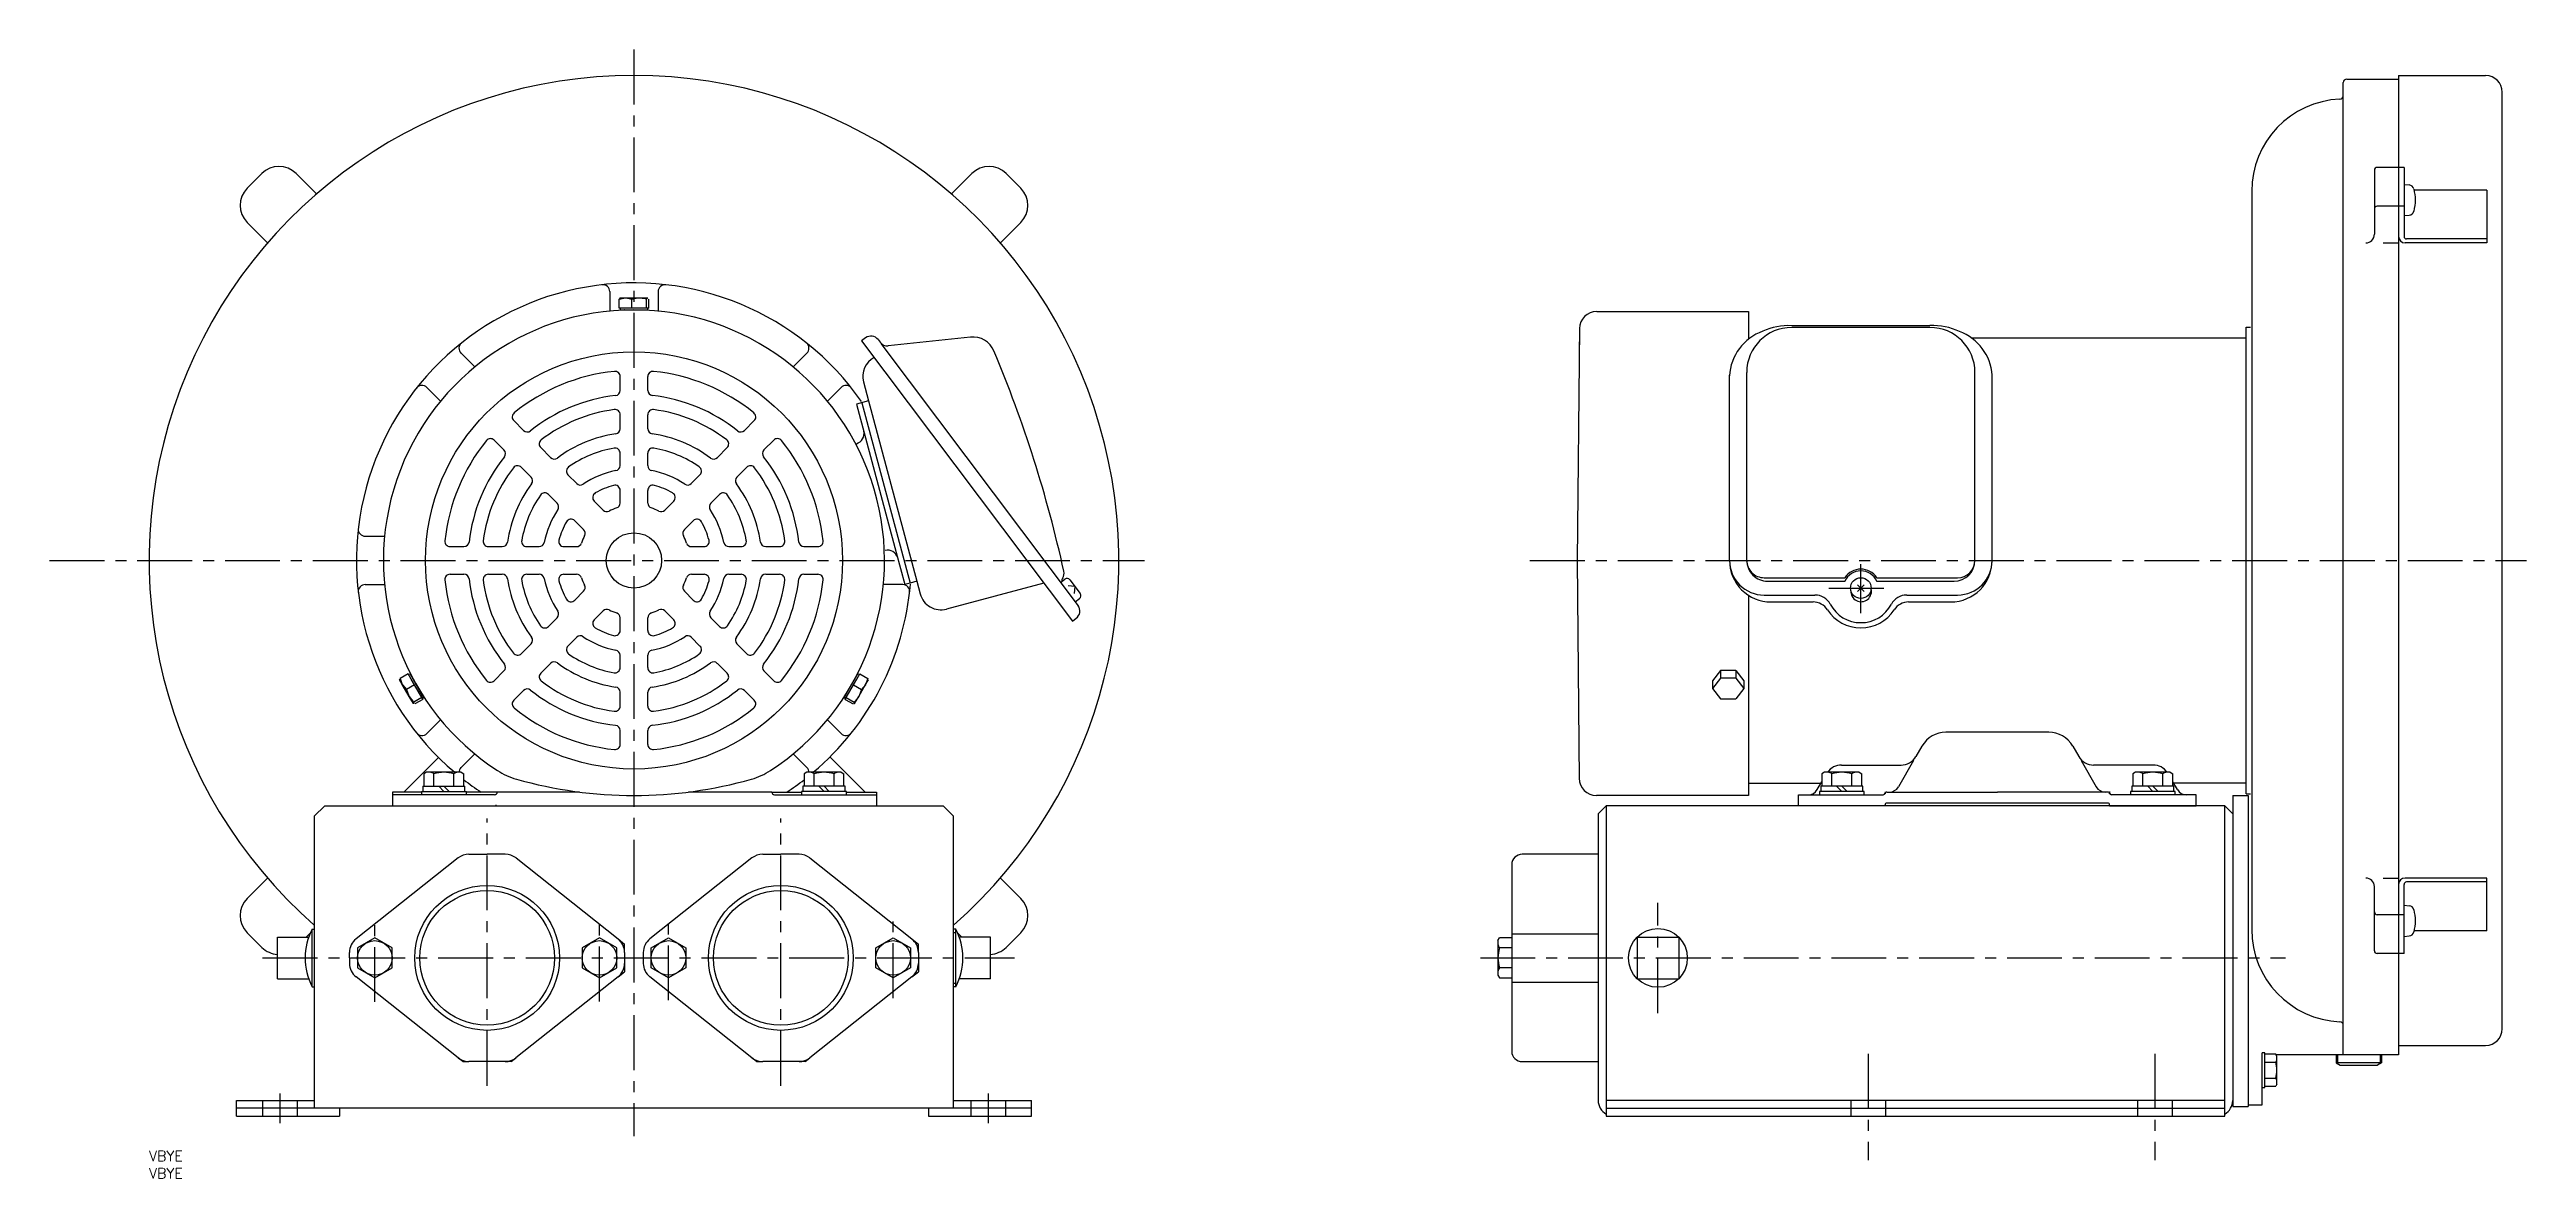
# Model space of a CAD drawing. Extents: x -29 to 688, y -8 to 319.
import ezdxf

# ---------------------------------------------------------------- set-up
doc = ezdxf.new("R2010")
doc.units = 0
doc.header["$LTSCALE"] = 0.5
doc.linetypes.add('CENTER', pattern=[50.8, 31.75, -6.35, 6.35, -6.35])
doc.linetypes.add('DASHED', pattern=[19.05, 12.7, -6.35])
for name, color, linetype in [('MSM_CENTER', 1, 'CENTER'), ('MSM_CONTINUOUS', 7, 'CONTINUOUS'), ('MSM_DASHED', 4, 'DASHED'), ('MSM_NARROW', 5, 'CONTINUOUS'), ('MSM_PART_NUMBER', 7, 'CONTINUOUS')]:
    doc.layers.add(name, color=color, linetype=linetype)
doc.styles.get("Standard").update_dxf_attribs({"font": 'txt.shx', "height": 3, "bigfont": 'bigfont.shx'})

msp = doc.modelspace()

# ---------------------------------------------------------------- linework, layer by layer
at = {"layer": 'MSM_CENTER'}
for p, q in [((140.3, 318.61), (140.3, 4.19)), ((-28.81, 170.8), (288.04, 170.8)), ((399.55, 170.8), (687.9, 170.8)), ((495.3, 155.59), (495.3, 169.76)), ((486.07, 162.8), (504.81, 162.8)), ((97.8, 18.8), (97.8, 96.1)), ((182.8, 18.8), (182.8, 96.1)), ((436.6, 39.81), (436.6, 71.79)), ((65.3, 43.08), (65.3, 68.01)), ((130.3, 43.21), (130.3, 68.27)), ((150.3, 43.55), (150.3, 67.94)), ((215.3, 44.16), (215.3, 66.93)), ((32.84, 55.8), (250.42, 55.8)), ((385.2, 55.8), (618.17, 55.8)), ((497.4, 28.01), (497.4, -2.69)), ((580.4, 28.01), (580.4, -2.69)), ((37.8, 16.6), (37.8, 8)), ((242.8, 16.6), (242.8, 8))]:
    msp.add_line(p, q, dxfattribs=at)
at = {"layer": 'MSM_CONTINUOUS'}
for p, q in [((634.9, 27.8), (634.9, 309.05)), ((635.9, 310.05), (650.9, 310.05)), ((650.9, 311.1), (676.1, 311.1)), ((650.9, 311.1), (650.9, 27.8)), ((680.9, 35.3), (680.9, 306.3)), ((32.61, 282.74), (28.36, 278.49)), ((48.42, 276.83), (42.51, 282.74)), ((232.18, 276.83), (238.09, 282.74)), ((247.99, 282.74), (252.24, 278.49)), ((643.9, 283.7), (643.9, 265.18)), ((652.5, 284.53), (644.73, 284.53)), ((652.5, 284.53), (652.5, 264.53)), ((652.5, 279.56), (653.96, 279.43)), ((608.4, 277.55), (608.4, 64.05)), ((652.5, 273.29), (644.73, 273.29)), ((676.4, 277.96), (655.44, 277.96)), ((676.4, 277.96), (676.4, 262.68)), ((34.27, 262.68), (28.36, 268.59)), ((246.33, 262.68), (252.24, 268.59)), ((652.5, 270.56), (653.96, 270.69)), ((646.4, 262.68), (650.9, 262.68)), ((676.4, 262.68), (652.76, 262.68)), ((676.4, 263.82), (653.21, 263.82)), ((133.3, 248.58), (133.3, 242.96)), ((136.03, 246.44), (137.87, 246.8)), ((136.27, 246.74), (136.03, 246.44)), ((136.03, 243.8), (136.03, 246.44)), ((144.57, 243.8), (136.03, 243.8)), ((136.3, 246.8), (144.3, 246.8)), ((136.3, 243.8), (136.3, 243.3)), ((137.87, 246.8), (138, 246.8)), ((138, 246.8), (139.7, 246.44)), ((139.7, 246.44), (141.36, 246.78)), ((139.7, 243.8), (139.7, 246.44)), ((141.36, 246.78), (141.83, 246.8)), ((141.83, 246.8), (143.56, 246.56)), ((143.56, 246.56), (143.97, 246.44)), ((143.97, 246.44), (144.27, 246.8)), ((143.97, 243.8), (143.97, 246.44)), ((144.27, 246.8), (144.29, 246.8)), ((144.29, 246.8), (144.33, 246.74)), ((144.3, 243.3), (144.3, 243.8)), ((144.57, 243.8), (144.57, 246.44)), ((147.3, 248.58), (147.3, 242.96)), ((136.3, 243.3), (144.3, 243.3)), ((136.79, 243.21), (136.8, 243.3)), ((413.87, 237.89), (413.22, 170.8)), ((413.87, 237.89), (413.8, 230.41)), ((418.87, 242.8), (462.8, 242.8)), ((462.8, 242.8), (462.8, 234.8)), ((475.29, 238.73), (515.31, 238.73)), ((515.31, 238.21), (475.29, 238.21)), ((606.8, 103.3), (606.8, 238.3)), ((606.8, 238.3), (608.05, 238.3)), ((90.25, 230.75), (94.22, 226.78)), ((190.35, 230.75), (186.38, 226.78)), ((207.3, 235.2), (206.18, 234.36)), ((206.18, 234.36), (267.16, 153.22)), ((210.94, 234.68), (211.5, 233.94)), ((211.75, 233.61), (268.8, 157.71)), ((237.7, 235.41), (213.85, 232.92)), ((527.22, 235.25), (606.8, 235.25)), ((136.3, 219.99), (136.3, 224.02)), ((144.3, 219.99), (144.3, 224.02)), ((206.7, 222.44), (208.17, 216.94)), ((457.3, 170.8), (457.3, 224.45)), ((462.29, 170.5), (462.29, 225.21)), ((528.31, 170.5), (528.31, 225.21)), ((533.3, 170.8), (533.3, 224.45)), ((80.35, 220.85), (84.32, 216.88)), ((200.25, 220.85), (196.28, 216.88)), ((208.17, 216.94), (204.69, 216.01)), ((204.69, 216.01), (216.19, 173.12)), ((206.24, 216.42), (220.22, 164.26)), ((208.17, 216.94), (222.15, 164.78)), ((108.34, 208.41), (105.5, 211.26)), ((136.3, 208.91), (136.3, 212.94)), ((144.3, 208.91), (144.3, 212.94)), ((172.26, 208.41), (175.1, 211.26)), ((102.69, 202.76), (99.84, 205.6)), ((116.18, 200.57), (113.33, 203.43)), ((136.3, 198.25), (136.3, 201.82)), ((144.3, 198.25), (144.3, 201.82)), ((164.42, 200.57), (167.27, 203.43)), ((177.91, 202.76), (180.76, 205.6)), ((110.53, 194.92), (107.67, 197.77)), ((123.72, 193.04), (121.2, 195.56)), ((156.88, 193.04), (159.4, 195.56)), ((170.07, 194.92), (172.93, 197.77)), ((118.06, 187.38), (115.54, 189.9)), ((131.38, 185.38), (128.8, 187.96)), ((136.3, 187.41), (136.3, 191.07)), ((144.3, 187.41), (144.3, 191.07)), ((149.22, 185.38), (151.8, 187.96)), ((162.54, 187.38), (165.06, 189.9)), ((125.72, 179.72), (123.14, 182.3)), ((154.88, 179.72), (157.46, 182.3)), ((62.52, 177.8), (68.14, 177.8)), ((87.08, 174.8), (91.11, 174.8)), ((98.16, 174.8), (102.19, 174.8)), ((109.28, 174.8), (112.85, 174.8)), ((120.03, 174.8), (123.69, 174.8)), ((156.91, 174.8), (160.57, 174.8)), ((167.75, 174.8), (171.32, 174.8)), ((178.41, 174.8), (182.44, 174.8)), ((189.49, 174.8), (193.52, 174.8)), ((216.19, 173.12), (218.67, 163.85)), ((87.08, 166.8), (91.11, 166.8)), ((98.16, 166.8), (102.19, 166.8)), ((109.28, 166.8), (112.85, 166.8)), ((120.03, 166.8), (123.69, 166.8)), ((156.91, 166.8), (160.57, 166.8)), ((167.75, 166.8), (171.32, 166.8)), ((178.41, 166.8), (182.44, 166.8)), ((189.49, 166.8), (193.52, 166.8)), ((263.73, 164.46), (265, 165.42)), ((266.4, 165.22), (269.41, 161.22)), ((413.22, 170.8), (413.82, 107.3)), ((467.3, 165.8), (490.69, 165.8)), ((499.91, 165.8), (523.3, 165.8)), ((62.52, 163.8), (68.14, 163.8)), ((123.14, 159.3), (125.72, 161.88)), ((157.46, 159.3), (154.88, 161.88)), ((218.08, 163.8), (212.46, 163.8)), ((220.22, 164.26), (218.67, 163.85)), ((222.15, 164.78), (220.22, 164.26)), ((222.15, 164.78), (223.13, 161.11)), ((258.87, 164.26), (230.72, 156.72)), ((267.91, 163.22), (265.93, 163.5)), ((267.91, 163.22), (267.63, 161.24)), ((267.91, 163.22), (269.11, 161.62)), ((267.93, 158.86), (269.21, 159.82)), ((462.8, 160.72), (462.8, 102.8)), ((467.3, 160.8), (482.03, 160.8)), ((468.3, 164.8), (490.72, 164.8)), ((469.3, 158.8), (481.47, 158.8)), ((494.31, 163.79), (495.3, 162.8)), ((494.31, 161.81), (495.3, 162.8)), ((496.29, 163.79), (495.3, 162.8)), ((496.29, 161.81), (495.3, 162.8)), ((499.88, 164.8), (522.3, 164.8)), ((508.57, 160.8), (523.3, 160.8)), ((509.13, 158.8), (521.3, 158.8)), ((115.54, 151.7), (118.06, 154.22)), ((128.8, 153.64), (131.38, 156.22)), ((136.3, 150.53), (136.3, 154.19)), ((144.3, 150.53), (144.3, 154.19)), ((151.8, 153.64), (149.22, 156.22)), ((165.06, 151.7), (162.54, 154.22)), ((267.16, 153.22), (268.28, 154.06)), ((107.67, 143.83), (110.53, 146.68)), ((121.2, 146.04), (123.72, 148.56)), ((136.3, 139.78), (136.3, 143.35)), ((144.3, 139.78), (144.3, 143.35)), ((159.4, 146.04), (156.88, 148.56)), ((172.93, 143.83), (170.07, 146.68)), ((73.27, 134.91), (72.48, 136.26)), ((72.52, 136.32), (72.66, 136.67)), ((74.95, 137.99), (72.66, 136.67)), ((72.66, 136.67), (73.27, 134.91)), ((75.86, 136.41), (74.95, 137.99)), ((75.08, 137.76), (75.51, 138.01)), ((78.28, 133.22), (75.51, 138.01)), ((76.78, 134.82), (75.86, 136.41)), ((99.84, 136), (102.69, 138.84)), ((113.33, 138.17), (116.18, 141.03)), ((167.27, 138.17), (164.42, 141.03)), ((180.76, 136), (177.91, 138.84)), ((202.32, 133.22), (205.09, 138.01)), ((203.82, 134.82), (204.74, 136.41)), ((204.74, 136.41), (205.65, 137.99)), ((205.52, 137.76), (205.09, 138.01)), ((205.65, 137.99), (207.94, 136.67)), ((207.94, 136.67), (207.33, 134.91)), ((207.33, 134.91), (208.12, 136.26)), ((208.08, 136.32), (207.94, 136.67)), ((454.66, 138.95), (452.41, 136.01)), ((454.66, 136.73), (452.41, 133.79)), ((459.16, 138.95), (454.66, 138.95)), ((454.66, 138.95), (454.66, 136.73)), ((459.16, 136.73), (454.66, 136.73)), ((459.16, 138.95), (461.41, 136.01)), ((459.16, 138.95), (459.16, 136.73)), ((459.16, 136.73), (461.41, 133.79)), ((73.27, 134.91), (73.33, 134.79)), ((75.25, 131.47), (73.27, 134.91)), ((73.33, 134.79), (74.49, 133.5)), ((76.78, 134.82), (74.49, 133.5)), ((74.49, 133.5), (75.03, 131.89)), ((75.03, 131.89), (75.25, 131.47)), ((76.47, 129.37), (75.25, 131.47)), ((75.25, 131.47), (76.32, 130.1)), ((76.32, 130.1), (76.62, 129.8)), ((76.62, 129.8), (76.47, 129.37)), ((76.47, 129.37), (76.48, 129.35)), ((76.48, 129.34), (76.47, 129.37)), ((76.48, 129.35), (76.55, 129.34)), ((78.91, 131.12), (76.62, 129.8)), ((77.85, 132.97), (76.78, 134.82)), ((79.21, 130.61), (76.92, 129.28)), ((78.91, 131.12), (77.85, 132.97)), ((79.51, 131.09), (78.28, 133.22)), ((79.06, 130.87), (78.91, 131.12)), ((79.21, 130.61), (79.06, 130.87)), ((79.51, 131.09), (79.08, 130.84)), ((105.5, 130.34), (108.34, 133.19)), ((136.3, 128.66), (136.3, 132.69)), ((144.3, 128.66), (144.3, 132.69)), ((175.1, 130.34), (172.26, 133.19)), ((201.09, 131.09), (202.32, 133.22)), ((201.09, 131.09), (201.52, 130.84)), ((201.39, 130.61), (201.54, 130.87)), ((201.39, 130.61), (203.68, 129.28)), ((201.54, 130.87), (201.69, 131.12)), ((201.69, 131.12), (202.75, 132.97)), ((201.69, 131.12), (203.98, 129.8)), ((202.75, 132.97), (203.82, 134.82)), ((203.82, 134.82), (206.11, 133.5)), ((204.28, 130.1), (203.98, 129.8)), ((203.98, 129.8), (204.13, 129.37)), ((204.12, 129.35), (204.05, 129.34)), ((204.13, 129.37), (204.12, 129.35)), ((204.12, 129.34), (204.13, 129.37)), ((204.13, 129.37), (205.35, 131.47)), ((205.35, 131.47), (204.28, 130.1)), ((205.35, 131.47), (207.33, 134.91)), ((205.57, 131.89), (205.35, 131.47)), ((206.11, 133.5), (205.57, 131.89)), ((207.27, 134.79), (206.11, 133.5)), ((207.33, 134.91), (207.27, 134.79)), ((452.41, 136.01), (452.41, 133.79)), ((452.41, 133.79), (454.66, 130.75)), ((454.66, 130.75), (459.16, 130.75)), ((461.41, 133.79), (459.16, 130.75)), ((461.41, 136.01), (461.41, 133.79)), ((80.35, 120.75), (84.32, 124.72)), ((200.25, 120.75), (196.28, 124.72)), ((90.25, 110.85), (94.22, 114.82)), ((136.3, 117.58), (136.3, 121.61)), ((144.3, 117.58), (144.3, 121.61)), ((190.35, 110.85), (186.38, 114.82)), ((512.99, 117.1), (511.26, 114.1)), ((549.68, 121.1), (519.92, 121.1)), ((556.61, 117.1), (558.34, 114.1)), ((73.73, 103.8), (83.73, 113.8)), ((80.3, 109.5), (79.53, 109.05)), ((79.53, 109.05), (79.53, 105.5)), ((90.3, 109.5), (80.3, 109.5)), ((82.41, 105.5), (82.41, 109.02)), ((88.19, 105.5), (88.19, 109.02)), ((90.3, 109.5), (91.07, 109.05)), ((91.07, 105.5), (91.07, 109.05)), ((190.3, 109.5), (189.53, 109.05)), ((189.53, 109.05), (189.53, 105.5)), ((200.3, 109.5), (190.3, 109.5)), ((192.41, 105.5), (192.41, 109.02)), ((207.18, 103.8), (197.02, 113.96)), ((198.19, 105.5), (198.19, 109.02)), ((200.3, 109.5), (201.07, 109.05)), ((201.07, 105.5), (201.07, 109.05)), ((484.8, 109.5), (484.03, 109.06)), ((484.03, 109.06), (484.03, 105.5)), ((494.8, 109.5), (484.8, 109.5)), ((486.91, 105.5), (486.91, 109.03)), ((489.69, 111.6), (506.93, 111.6)), ((492.69, 105.5), (492.69, 109.03)), ((494.8, 109.5), (495.57, 109.06)), ((495.57, 105.5), (495.57, 109.06)), ((510.58, 112.93), (506.18, 105.3)), ((559.02, 112.93), (563.42, 105.3)), ((579.91, 111.6), (562.67, 111.6)), ((574.8, 109.5), (574.03, 109.06)), ((574.03, 109.06), (574.03, 105.5)), ((584.8, 109.5), (574.8, 109.5)), ((576.91, 105.5), (576.91, 109.03)), ((582.69, 105.5), (582.69, 109.03)), ((584.8, 109.5), (585.57, 109.06)), ((585.57, 105.5), (585.57, 109.06)), ((78.8, 103.8), (70.45, 103.8)), ((70.45, 103.8), (70.45, 99.8)), ((99.93, 103), (70.45, 103)), ((78.8, 104), (91.8, 104)), ((78.8, 104), (78.8, 103)), ((79.2, 105.5), (79.2, 104)), ((79.2, 105.5), (91.4, 105.5)), ((85.3, 104), (83.8, 105.5)), ((86.8, 104), (85.3, 105.5)), ((91.4, 104), (91.4, 105.5)), ((91.8, 103), (91.8, 104)), ((100.73, 103.8), (91.8, 103.8)), ((124.52, 103.8), (100.73, 103.8)), ((180.18, 103.8), (156.08, 103.8)), ((180.18, 103.8), (188.8, 103.8)), ((180.98, 103), (210.45, 103)), ((201.8, 104), (188.8, 104)), ((188.8, 104), (188.8, 103)), ((188.8, 103), (201.8, 103)), ((189.2, 105.5), (189.2, 104)), ((201.4, 105.5), (189.2, 105.5)), ((195.3, 104), (193.8, 105.5)), ((196.8, 104), (195.3, 105.5)), ((201.4, 104), (201.4, 105.5)), ((201.8, 103), (201.8, 104)), ((201.8, 103.8), (210.45, 103.8)), ((210.45, 103.8), (210.45, 99.8)), ((462.8, 102.8), (418.8, 102.8)), ((462.8, 106.35), (483.77, 106.35)), ((477.3, 103), (480.11, 103)), ((477.3, 99.8), (477.3, 103)), ((480.11, 103), (501.8, 103)), ((482.7, 104.5), (484.03, 106.79)), ((496.3, 104), (483.3, 104)), ((483.3, 104), (483.3, 103)), ((495.9, 105.5), (483.7, 105.5)), ((483.7, 105.5), (483.7, 104)), ((489.8, 104), (488.3, 105.5)), ((491.3, 104), (489.8, 105.5)), ((495.9, 104), (495.9, 105.5)), ((496.3, 103), (496.3, 104)), ((502.2, 103.8), (502.3, 103.8)), ((502.3, 103.5), (502.3, 103.3)), ((502.8, 103.8), (503.58, 103.8)), ((566.8, 100.6), (502.8, 100.6)), ((503.58, 103.8), (534.8, 103.8)), ((504.3, 103.8), (534.8, 103.8)), ((566.02, 103.8), (534.8, 103.8)), ((565.3, 103.8), (534.8, 103.8)), ((566.8, 103.8), (566.02, 103.8)), ((567.4, 103.8), (567.3, 103.8)), ((567.3, 103.5), (567.3, 103.3)), ((589.49, 103), (567.8, 103)), ((573.3, 104), (573.3, 103)), ((586.3, 104), (573.3, 104)), ((585.9, 105.5), (573.7, 105.5)), ((573.7, 105.5), (573.7, 104)), ((579.8, 104), (578.3, 105.5)), ((581.3, 104), (579.8, 105.5)), ((586.9, 104.5), (585.57, 106.79)), ((606.8, 106.35), (585.83, 106.35)), ((585.9, 104), (585.9, 105.5)), ((586.3, 103), (586.3, 104)), ((592.3, 103), (589.49, 103)), ((592.3, 99.8), (592.3, 103)), ((602.9, 102.8), (602.9, 12.8)), ((602.9, 102.8), (607.4, 102.8)), ((606.8, 103.3), (608.05, 103.3)), ((607.18, 102.8), (607.4, 102.58)), ((607.4, 102.8), (607.4, 12.8)), ((50.8, 99.8), (47.8, 96.8)), ((47.8, 96.8), (47.8, 12.3)), ((50.8, 99.8), (229.8, 99.8)), ((100.45, 99.8), (100.45, 100.1)), ((232.8, 96.8), (229.8, 99.8)), ((232.8, 12.3), (232.8, 96.8)), ((421.6, 99.8), (419.3, 97.5)), ((419.3, 97.5), (419.3, 14.6)), ((600.6, 99.8), (421.6, 99.8)), ((421.6, 99.8), (421.6, 10)), ((502.3, 99.8), (477.3, 99.8)), ((502.3, 99.8), (502.3, 100.1)), ((567.3, 99.8), (567.3, 100.1)), ((567.3, 99.8), (592.3, 99.8)), ((600.6, 99.8), (602.9, 97.5)), ((600.6, 10), (600.6, 99.8)), ((34.27, 78.92), (28.36, 73.01)), ((89.44, 84.72), (59.89, 61.3)), ((92.54, 85.8), (97.8, 85.8)), ((103.06, 85.8), (97.8, 85.8)), ((106.17, 84.72), (135.71, 61.3)), ((174.44, 84.72), (144.89, 61.3)), ((177.54, 85.8), (182.8, 85.8)), ((188.06, 85.8), (182.8, 85.8)), ((191.17, 84.72), (220.71, 61.3)), ((246.33, 78.92), (252.24, 73.01)), ((394.3, 82.8), (394.3, 28.8)), ((419.3, 85.8), (397.3, 85.8)), ((646.4, 78.92), (650.9, 78.92)), ((676.4, 78.92), (652.76, 78.92)), ((676.4, 63.64), (676.4, 78.92)), ((643.9, 57.9), (643.9, 76.42)), ((652.5, 57.07), (652.5, 77.07)), ((676.4, 77.78), (653.21, 77.78)), ((652.5, 68.31), (644.73, 68.31)), ((652.5, 71.04), (653.96, 70.91)), ((32.61, 58.86), (28.36, 63.11)), ((37.15, 49.8), (37.15, 61.8)), ((37.15, 61.8), (46.16, 61.8)), ((46.8, 63.16), (45.44, 61.8)), ((47.15, 47.47), (47.15, 64.13)), ((47.15, 64.13), (47.8, 64.13)), ((58, 55.8), (58, 57.38)), ((65.3, 61.57), (60.3, 58.69)), ((60.3, 58.69), (60.3, 52.91)), ((70.3, 58.69), (65.3, 61.57)), ((70.3, 52.91), (70.3, 58.69)), ((130.3, 61.57), (125.3, 58.69)), ((125.3, 58.69), (125.3, 52.91)), ((135.3, 58.69), (130.3, 61.57)), ((135.3, 52.91), (135.3, 58.69)), ((135.71, 61.3), (137.6, 59.8)), ((137.6, 57.38), (137.6, 59.8)), ((137.6, 57.38), (137.6, 54.22)), ((143, 57.38), (143, 54.22)), ((145.3, 58.69), (150.3, 61.57)), ((145.3, 52.91), (145.3, 58.69)), ((150.3, 61.57), (155.3, 58.69)), ((155.3, 58.69), (155.3, 52.91)), ((210.3, 58.69), (215.3, 61.57)), ((210.3, 52.91), (210.3, 58.69)), ((215.3, 61.57), (220.3, 58.69)), ((220.3, 58.69), (220.3, 52.91)), ((220.71, 61.3), (222.6, 59.8)), ((222.6, 57.38), (222.6, 59.8)), ((222.6, 57.38), (222.6, 54.22)), ((233.45, 64.13), (232.8, 64.13)), ((232.8, 63.13), (233.45, 63.13)), ((233.45, 47.47), (233.45, 64.13)), ((233.8, 63.16), (235.16, 61.8)), ((243.45, 61.8), (234.44, 61.8)), ((243.45, 49.8), (243.45, 61.8)), ((247.99, 58.86), (252.24, 63.11)), ((390.3, 60.8), (390.75, 61.57)), ((390.3, 60.8), (390.3, 50.8)), ((394.3, 61.57), (390.75, 61.57)), ((394.3, 58.69), (390.78, 58.69)), ((394.3, 62.8), (419.3, 62.8)), ((430.6, 61.8), (442.6, 61.8)), ((430.6, 61.8), (430.6, 49.8)), ((442.6, 61.8), (442.6, 49.8)), ((652.5, 62.04), (653.96, 62.17)), ((676.4, 63.64), (655.44, 63.64)), ((58, 55.8), (58, 54.22)), ((89.44, 26.88), (59.89, 50.3)), ((59.89, 50.3), (59.89, 50.3)), ((60.3, 52.91), (65.3, 50.03)), ((65.3, 50.03), (70.3, 52.91)), ((135.71, 50.3), (106.16, 26.88)), ((125.3, 52.91), (130.3, 50.03)), ((130.3, 50.03), (135.3, 52.91)), ((135.71, 50.3), (137.6, 51.8)), ((137.6, 54.22), (137.6, 51.8)), ((174.44, 26.88), (144.89, 50.3)), ((144.89, 50.3), (144.89, 50.3)), ((150.3, 50.03), (145.3, 52.91)), ((155.3, 52.91), (150.3, 50.03)), ((220.71, 50.3), (191.16, 26.88)), ((215.3, 50.03), (210.3, 52.91)), ((220.3, 52.91), (215.3, 50.03)), ((220.71, 50.3), (222.6, 51.8)), ((222.6, 54.22), (222.6, 51.8)), ((390.3, 50.8), (390.75, 50.03)), ((394.3, 52.91), (390.78, 52.91)), ((652.5, 57.07), (644.73, 57.07)), ((37.15, 49.8), (46.16, 49.8)), ((47.15, 47.47), (47.8, 47.47)), ((232.8, 48.47), (233.45, 48.47)), ((233.45, 47.47), (232.8, 47.47)), ((243.45, 49.8), (234.44, 49.8)), ((390.75, 50.03), (394.3, 50.03)), ((394.3, 48.8), (419.3, 48.8)), ((430.6, 49.8), (442.6, 49.8)), ((650.9, 30.5), (676.1, 30.5)), ((90.8, 25.8), (89.44, 26.88)), ((90.8, 25.8), (92.54, 25.8)), ((103.06, 25.8), (92.54, 25.8)), ((104.8, 25.8), (103.06, 25.8)), ((104.8, 25.8), (106.16, 26.88)), ((175.8, 25.8), (174.44, 26.88)), ((175.8, 25.8), (177.54, 25.8)), ((188.06, 25.8), (177.54, 25.8)), ((189.8, 25.8), (188.06, 25.8)), ((189.8, 25.8), (191.16, 26.88)), ((397.3, 25.8), (419.3, 25.8)), ((612.2, 28.3), (611.4, 28.3)), ((611.4, 13.3), (611.4, 28.3)), ((612.2, 18.3), (612.2, 28.3)), ((615.34, 27.92), (612.2, 27.92)), ((612.2, 25.61), (615.34, 25.61)), ((615.7, 27.3), (615.34, 27.92)), ((650.9, 27.8), (615.41, 27.8)), ((615.7, 19.3), (615.7, 27.3)), ((632.82, 27.8), (632.82, 25.49)), ((632.82, 25.49), (634.03, 24.79)), ((645.98, 25.49), (632.82, 25.49)), ((633.25, 27.8), (633.25, 25.49)), ((634.03, 24.79), (644.77, 24.79)), ((645.98, 25.49), (644.77, 24.79)), ((645.55, 27.8), (645.55, 25.49)), ((645.98, 27.8), (645.98, 25.49)), ((25.3, 14.6), (47.8, 14.6)), ((25.3, 10), (25.3, 14.6)), ((232.8, 14.6), (255.3, 14.6)), ((237.8, 14.6), (237.8, 10)), ((247.8, 14.6), (247.8, 10)), ((255.3, 10), (255.3, 14.6)), ((600.6, 14.6), (421.6, 14.6)), ((611.4, 18.3), (612.2, 18.3)), ((612.2, 20.99), (615.34, 20.99)), ((612.2, 18.68), (615.34, 18.68)), ((615.7, 19.3), (615.34, 18.68)), ((255.3, 12.3), (25.3, 12.3)), ((25.3, 10), (55.1, 10)), ((55.1, 12.3), (55.1, 10)), ((225.5, 12.3), (225.5, 10)), ((225.5, 10), (255.3, 10)), ((421.6, 12.3), (600.6, 12.3)), ((421.6, 10), (600.6, 10)), ((602.9, 12.8), (607.4, 12.8)), ((607.4, 13.3), (611.4, 13.3))]:
    msp.add_line(p, q, dxfattribs=at)
for centre, radius in [((140.3, 170.8), 60.34), ((140.3, 170.8), 8), ((495.3, 162.8), 3), ((97.8, 55.8), 19.48), ((182.8, 55.8), 19.48), ((65.3, 55.8), 5), ((130.3, 55.8), 5), ((150.3, 55.8), 5), ((215.3, 55.8), 5), ((436.6, 55.8), 8.49)]:
    msp.add_circle(centre, radius, dxfattribs=at)
for centre, radius, start, end in [((140.3, 170.8), 140.3, 311.24662, 228.75338), ((635.9, 309.05), 1, 90, 180), ((676.1, 306.3), 4.8, 0, 90), ((635.15, 277.55), 26.75, 92.58176, 180), ((633.9, 305.27), 1, 272.58177, 0), ((37.56, 277.79), 7, 45, 135), ((243.04, 277.79), 7, 45, 135), ((644.73, 283.7), 0.833, 90, 180), ((33.31, 273.54), 7, 135, 225), ((247.29, 273.54), 7, 315, 45), ((644.73, 272.46), 0.833, 90, 180), ((653.82, 277.84), 1.6, 15.49397, 85), ((643.8, 275.06), 12, 344.50603, 15.49397), ((653.82, 272.28), 1.6, 275, 344.50603), ((641.4, 265.18), 2.5, 270, 0), ((652.76, 264.54), 1.86, 180, 270), ((653.21, 264.53), 0.714, 180, 270), ((140.3, 170.8), 80.3, 34.91535, 229.76305), ((131.3, 248.58), 2, 0, 96.60025), ((149.3, 248.58), 2, 83.39975, 180), ((140.3, 170.8), 72.5, 302.99461, 237.00539), ((137.6, 243.1), 0.2, 50.50471, 90), ((143, 243.1), 0.2, 90, 129.49529), ((418.87, 237.8), 5, 90, 179.01609), ((471.82, 223.4), 14.55, 109.64279, 176.91257), ((475.29, 225.21), 13, 90, 180), ((474.34, 221.38), 17.37, 86.86993, 115.2151), ((516.2, 220.96), 17.79, 64.44778, 92.85463), ((515.31, 225.21), 13, 0, 90), ((518.89, 223.45), 14.45, 3.96094, 69.80084), ((91.66, 232.16), 2, 128.39975, 225), ((188.94, 232.16), 2, 315, 51.60025), ((212.68, 224.05), 6.2, 117.69535, 194.99987), ((208.86, 233.12), 2.6, 36.93123, 126.93553), ((213.58, 235.5), 2.6, 216.92693, 275.96113), ((238.38, 228.85), 6.6, 22.78893, 95.96619), ((-96.65, 88.09), 370, 12.41757, 22.78818), ((140.3, 170.8), 55, 95.90064, 129.09936), ((134.8, 224.02), 1.5, 0.04864, 95.85201), ((145.8, 224.02), 1.5, 84.13865, 179.96068), ((140.3, 170.8), 55, 50.90064, 84.09936), ((78.94, 219.44), 2, 45, 141.60025), ((140.3, 170.8), 48, 96.37937, 128.62063), ((134.8, 219.99), 1.5, 276.34601, 0.03338), ((145.79, 219.99), 1.49, 179.78955, 263.83111), ((140.3, 170.8), 48, 51.37937, 83.62063), ((201.66, 219.44), 2, 38.39975, 135), ((106.56, 212.32), 1.5, 129.13865, 224.96068), ((109.4, 209.47), 1.49, 224.78955, 308.83111), ((140.3, 170.8), 44, 97.4356, 127.5644), ((134.8, 212.94), 1.5, 0.09642, 97.3392), ((134.8, 208.91), 1.5, 278.23082, 359.98236), ((145.8, 212.94), 1.5, 82.65473, 179.90968), ((145.79, 208.9), 1.49, 179.75989, 262.02691), ((140.3, 170.8), 44, 52.4356, 82.5644), ((171.2, 209.47), 1.5, 231.34601, 315.03338), ((174.04, 212.32), 1.5, 315.04864, 50.85201), ((203.87, 207.48), 3, 285.02264, 15.02264), ((140.3, 170.8), 55, 140.90064, 174.09935), ((140.3, 170.8), 48, 141.37937, 173.62063), ((98.78, 204.54), 1.5, 45.04864, 140.85201), ((101.63, 201.7), 1.5, 321.34601, 45.03338), ((114.39, 204.49), 1.5, 127.65473, 224.90968), ((140.3, 170.8), 37, 98.21321, 126.78679), ((140.3, 170.8), 33, 100.05557, 124.94443), ((134.8, 201.82), 1.5, 359.99999, 100.05559), ((145.8, 201.82), 1.5, 79.94442, 179.99996), ((140.3, 170.8), 37, 53.21321, 81.78679), ((140.3, 170.8), 33, 55.05557, 79.94443), ((166.21, 204.49), 1.5, 315.09642, 52.3392), ((178.97, 201.7), 1.49, 134.78955, 218.83111), ((140.3, 170.8), 48, 6.37937, 38.62063), ((181.82, 204.54), 1.5, 39.13865, 134.96068), ((140.3, 170.8), 55, 5.90064, 39.09935), ((140.3, 170.8), 44, 142.4356, 172.5644), ((106.61, 196.71), 1.5, 45.09642, 142.3392), ((109.47, 193.86), 1.5, 323.23082, 44.98236), ((117.24, 201.62), 1.49, 224.75989, 307.02691), ((122.26, 196.62), 1.5, 124.94442, 224.99996), ((140.3, 170.8), 26.5, 101.32819, 123.67181), ((134.8, 198.25), 1.5, 281.32827, 359.99996), ((145.8, 198.25), 1.5, 180, 258.67184), ((140.3, 170.8), 26.5, 56.32819, 78.67181), ((158.34, 196.62), 1.5, 314.99999, 55.05559), ((163.36, 201.63), 1.5, 233.23082, 314.98236), ((171.12, 193.86), 1.49, 134.75989, 217.02691), ((173.99, 196.71), 1.5, 37.65473, 134.90968), ((140.3, 170.8), 44, 7.4356, 37.5644), ((140.3, 170.8), 37, 143.21321, 171.78679), ((140.3, 170.8), 33, 145.05557, 169.94443), ((114.48, 188.84), 1.5, 44.99999, 145.05559), ((117, 186.32), 1.5, 326.32827, 44.99996), ((124.78, 194.1), 1.5, 225, 303.67184), ((129.86, 189.02), 1.5, 119.81687, 224.99999), ((140.3, 170.8), 22.5, 105.18311, 119.81689), ((134.8, 191.07), 1.5, 0.00001, 105.18312), ((134.8, 187.41), 1.5, 288.31771, 359.99993), ((145.8, 191.07), 1.5, 74.81687, 179.99999), ((145.8, 187.41), 1.5, 179.99992, 251.68238), ((140.3, 170.8), 22.5, 60.18311, 74.81689), ((150.74, 189.02), 1.5, 315.00001, 60.18312), ((155.82, 194.1), 1.5, 236.32827, 314.99996), ((163.6, 186.32), 1.5, 135, 213.67184), ((166.12, 188.84), 1.5, 34.94442, 134.99996), ((140.3, 170.8), 33, 10.05557, 34.94443), ((140.3, 170.8), 37, 8.21321, 36.78679), ((62.52, 179.8), 2, 173.39975, 270), ((140.3, 170.8), 26.5, 146.32819, 168.67181), ((140.3, 170.8), 22.5, 150.18311, 164.81689), ((122.08, 181.24), 1.5, 45.00001, 150.18312), ((124.66, 178.66), 1.5, 333.31771, 44.99993), ((132.44, 186.44), 1.5, 224.99992, 296.68238), ((140.3, 170.8), 16, 108.3177, 116.6823), ((140.3, 170.8), 16, 63.3177, 71.6823), ((148.16, 186.44), 1.5, 243.31771, 314.99993), ((155.94, 178.66), 1.5, 134.99992, 206.68238), ((158.52, 181.24), 1.5, 29.81687, 134.99999), ((140.3, 170.8), 22.5, 15.18311, 29.81689), ((140.3, 170.8), 26.5, 11.32819, 33.67181), ((87.08, 176.3), 1.5, 174.13865, 269.96068), ((91.11, 176.29), 1.49, 269.78955, 353.83111), ((98.16, 176.3), 1.5, 172.65473, 269.90968), ((102.2, 176.29), 1.49, 269.75989, 352.02691), ((109.28, 176.3), 1.5, 169.94442, 269.99996), ((112.85, 176.3), 1.5, 270, 348.67184), ((120.03, 176.3), 1.5, 164.81687, 269.99999), ((123.69, 176.3), 1.5, 269.99992, 341.68238), ((140.3, 170.8), 16, 153.3177, 161.6823), ((140.3, 170.8), 16, 18.3177, 26.6823), ((156.91, 176.3), 1.5, 198.31771, 269.99993), ((160.57, 176.3), 1.5, 270.00001, 15.18312), ((167.75, 176.3), 1.5, 191.32827, 269.99996), ((171.32, 176.3), 1.5, 269.99999, 10.05559), ((178.41, 176.3), 1.5, 188.23082, 269.98236), ((182.44, 176.3), 1.5, 270.09642, 7.3392), ((189.49, 176.3), 1.5, 186.34601, 270.03338), ((193.52, 176.3), 1.5, 270.04864, 5.85201), ((213.72, 170.78), 3, 15.02264, 105.02264), ((87.08, 165.3), 1.5, 90.04864, 185.85201), ((140.3, 170.8), 55, 185.90064, 219.09936), ((91.11, 165.3), 1.5, 6.34601, 90.03338), ((140.3, 170.8), 48, 186.37937, 218.62063), ((98.16, 165.3), 1.5, 90.09642, 187.3392), ((140.3, 170.8), 44, 187.4356, 217.5644), ((102.19, 165.3), 1.5, 8.23082, 89.98236), ((140.3, 170.8), 37, 188.21321, 216.78679), ((109.28, 165.3), 1.5, 89.99999, 190.05559), ((140.3, 170.8), 33, 190.05557, 214.94443), ((112.85, 165.3), 1.5, 11.32827, 89.99996), ((140.3, 170.8), 26.5, 191.32819, 213.67181), ((120.03, 165.3), 1.5, 90.00001, 195.18312), ((140.3, 170.8), 22.5, 195.18311, 209.81689), ((123.69, 165.3), 1.5, 18.31771, 89.99993), ((140.3, 170.8), 16, 198.3177, 206.6823), ((140.3, 170.8), 16, 333.3177, 341.6823), ((156.91, 165.3), 1.5, 89.99992, 161.68238), ((140.3, 170.8), 22.5, 330.18311, 344.81689), ((160.57, 165.3), 1.5, 344.81687, 89.99999), ((140.3, 170.8), 26.5, 326.32819, 348.67181), ((167.75, 165.3), 1.5, 90, 168.67184), ((140.3, 170.8), 33, 325.05557, 349.94443), ((140.3, 170.8), 37, 323.21321, 351.78679), ((171.32, 165.3), 1.5, 349.94442, 89.99996), ((140.3, 170.8), 44, 322.4356, 352.5644), ((178.4, 165.31), 1.49, 89.75989, 172.02691), ((140.3, 170.8), 48, 321.37937, 353.62063), ((182.44, 165.3), 1.5, 352.65473, 89.90968), ((140.3, 170.8), 55, 320.90064, 354.09936), ((189.49, 165.31), 1.49, 89.78955, 173.83111), ((193.52, 165.3), 1.5, 354.13865, 89.96068), ((266.06, 164.67), 2, 148.18921, 178.8557), ((262.16, 167.1), 2.6, 328.18082, 12.41629), ((265.61, 164.62), 1, 36.92865, 126.92567), ((469.3, 170.8), 12, 180, 270.00007), ((467.3, 170.8), 10, 180, 270.00009), ((468.3, 170.8), 6, 180, 270.00015), ((467.3, 170.8), 5, 180, 270.00017), ((495.3, 162.8), 5.5, 33.05538, 146.94471), ((495.3, 162.8), 5, 23.57784, 156.42223), ((521.3, 170.8), 12, 270, 0), ((522.3, 170.8), 6, 270, 0), ((523.3, 170.8), 10, 270, 0), ((523.3, 170.8), 5, 270, 0), ((62.52, 161.8), 2, 90, 186.60025), ((122.08, 160.36), 1.5, 209.81687, 314.99999), ((124.66, 162.94), 1.5, 314.99992, 26.68238), ((155.94, 162.94), 1.5, 153.31771, 224.99993), ((158.52, 160.36), 1.5, 225.00001, 330.18312), ((140.3, 170.8), 80.3, 310.23693, 355.10729), ((218.08, 161.8), 2, 353.39975, 90), ((229.12, 162.71), 6.2, 195.00045, 285.00056), ((266.72, 156.14), 2.6, 306.93143, 36.93123), ((268.61, 160.62), 1, 306.93986, 36.92935), ((481.47, 153.8), 5, 33.05578, 90), ((482.03, 155.8), 5, 27.8181, 90), ((495.3, 162.8), 10, 207.81832, 332.18151), ((495.39, 161.87), 3, 176.59536, 14.58205), ((508.57, 155.8), 5, 90, 152.18214), ((509.13, 153.8), 5, 90, 146.9446), ((114.48, 152.76), 1.5, 214.94442, 314.99996), ((117, 155.28), 1.5, 315, 33.67184), ((129.86, 152.58), 1.5, 135.00001, 240.18312), ((140.3, 170.8), 22.5, 240.18311, 254.81689), ((132.44, 155.16), 1.5, 63.31771, 134.99993), ((140.3, 170.8), 16, 243.3177, 251.6823), ((134.8, 150.53), 1.5, 254.81687, 359.99999), ((134.8, 154.19), 1.5, 359.99992, 71.68238), ((145.8, 154.19), 1.5, 108.31771, 179.99993), ((145.8, 150.53), 1.5, 180.00001, 285.18312), ((140.3, 170.8), 16, 288.3177, 296.6823), ((140.3, 170.8), 22.5, 285.18311, 299.81689), ((148.16, 155.16), 1.5, 44.99992, 116.68238), ((150.74, 152.58), 1.5, 299.81687, 44.99999), ((163.6, 155.28), 1.5, 146.32827, 224.99996), ((166.12, 152.76), 1.5, 224.99999, 325.05559), ((495.3, 162.8), 11.5, 213.05588, 326.94391), ((106.61, 144.89), 1.5, 217.65473, 314.90968), ((109.48, 147.74), 1.49, 314.75989, 37.02691), ((122.26, 144.98), 1.5, 134.99999, 235.05559), ((140.3, 170.8), 33, 235.05557, 259.94443), ((124.78, 147.5), 1.5, 56.32827, 134.99996), ((140.3, 170.8), 26.5, 236.32819, 258.67181), ((134.8, 143.35), 1.5, 360, 78.67184), ((145.8, 143.35), 1.5, 101.32827, 179.99996), ((140.3, 170.8), 26.5, 281.32819, 303.67181), ((140.3, 170.8), 33, 280.05557, 304.94443), ((155.82, 147.5), 1.5, 45, 123.67184), ((158.34, 144.98), 1.5, 304.94442, 44.99996), ((171.13, 147.74), 1.5, 143.23082, 224.98236), ((173.99, 144.89), 1.5, 225.09642, 322.3392), ((76.34, 136.99), 0.2, 210, 249.49529), ((101.63, 139.9), 1.49, 314.78955, 38.83111), ((114.39, 137.11), 1.5, 135.09642, 232.3392), ((117.24, 139.97), 1.5, 53.23082, 134.98236), ((140.3, 170.8), 37, 233.21321, 261.78679), ((134.8, 139.78), 1.5, 259.94442, 359.99996), ((145.8, 139.78), 1.5, 179.99999, 280.05559), ((140.3, 170.8), 37, 278.21321, 306.78679), ((163.36, 139.98), 1.49, 44.75989, 127.02691), ((166.21, 137.11), 1.5, 307.65473, 44.90968), ((178.97, 139.9), 1.5, 141.34601, 225.03338), ((204.26, 136.99), 0.2, 290.50471, 330), ((79.04, 132.31), 0.2, 170.50471, 210), ((98.78, 137.06), 1.5, 219.13865, 314.96068), ((106.56, 129.28), 1.5, 135.04864, 230.85201), ((109.4, 132.13), 1.5, 51.34601, 135.03338), ((140.3, 170.8), 48, 231.37937, 263.62063), ((140.3, 170.8), 44, 232.4356, 262.5644), ((134.81, 132.7), 1.49, 359.75989, 82.02691), ((145.8, 132.69), 1.5, 98.23082, 179.98236), ((140.3, 170.8), 48, 276.37937, 308.62063), ((140.3, 170.8), 44, 277.4356, 307.5644), ((171.2, 132.13), 1.49, 44.78955, 128.83111), ((174.04, 129.28), 1.5, 309.13865, 44.96068), ((181.82, 137.06), 1.5, 225.04864, 320.85201), ((201.56, 132.31), 0.2, 330, 9.49529), ((140.3, 170.8), 55, 230.90064, 264.09936), ((134.8, 128.66), 1.5, 262.65473, 359.90968), ((134.81, 121.61), 1.49, 359.78955, 83.83111), ((145.8, 128.66), 1.5, 180.09642, 277.3392), ((145.8, 121.61), 1.5, 96.34601, 180.03338), ((140.3, 170.8), 55, 275.90064, 309.09936), ((78.94, 122.16), 2, 218.39975, 315), ((134.8, 117.58), 1.5, 264.13865, 359.96068), ((145.8, 117.58), 1.5, 180.04864, 275.85201), ((201.66, 122.16), 2, 225, 321.60025), ((519.92, 113.1), 8, 90, 150.00066), ((549.68, 113.1), 8, 29.99934, 90), ((81.32, 108), 1.5, 43.07719, 90), ((85.3, 100.5), 9, 71.2917, 108.7083), ((89.28, 108), 1.5, 90, 136.92281), ((91.66, 109.44), 2, 135, 178.16502), ((111.71, 126.77), 20, 237.00539, 254.20001), ((140.3, 227.8), 125, 254.20001, 285.79999), ((168.89, 126.77), 20, 285.79999, 302.99461), ((188.94, 109.44), 2, 1.83433, 45), ((191.32, 108), 1.5, 43.07719, 90), ((195.3, 100.5), 9, 71.2917, 108.7083), ((199.28, 108), 1.5, 90, 136.92281), ((418.8, 107.8), 5, 180, 270), ((489.69, 106.6), 5, 90, 144.46729), ((485.82, 108), 1.5, 43.07719, 90), ((489.8, 100.5), 9, 71.2917, 108.7083), ((493.78, 108), 1.5, 90, 136.92281), ((506.93, 116.6), 5, 270, 330.00169), ((562.67, 116.6), 5, 209.99831, 270), ((575.82, 108), 1.5, 43.07719, 90), ((579.8, 100.5), 9, 71.2917, 108.7083), ((579.91, 106.6), 5, 35.53271, 90), ((583.78, 108), 1.5, 90, 136.92281), ((140.3, 170.8), 80.3, 232.19133, 236.54953), ((99.93, 103.8), 0.8, 270, 0), ((180.98, 103.8), 0.8, 180, 270), ((140.3, 170.8), 80.3, 303.45044, 307.80867), ((480.11, 106), 3, 270, 330.00267), ((501.8, 103.5), 0.5, 270, 359.99825), ((502.8, 103.3), 0.5, 90, 180.00175), ((502.8, 100.1), 0.5, 90, 180.00175), ((503.58, 106.8), 3, 270, 330.00217), ((566.02, 106.8), 3, 209.99783, 270), ((566.8, 103.3), 0.5, 359.99825, 90), ((566.8, 100.1), 0.5, 359.99825, 90), ((567.8, 103.5), 0.5, 180.00175, 270), ((589.49, 106), 3, 209.99733, 270), ((92.54, 80.8), 5, 89.99872, 128.41898), ((103.06, 80.8), 5, 51.57845, 89.99872), ((177.54, 80.8), 5, 89.99872, 128.41898), ((188.06, 80.8), 5, 51.57845, 89.99872), ((397.3, 82.8), 3, 90, 180), ((641.4, 76.42), 2.5, 0, 90), ((652.76, 77.06), 1.86, 90, 180), ((33.31, 68.06), 7, 135, 225), ((247.29, 68.06), 7, 315, 45), ((653.21, 77.07), 0.714, 90, 180), ((644.73, 69.14), 0.833, 180, 270), ((653.82, 69.32), 1.6, 15.49397, 85), ((643.8, 66.54), 12, 344.50603, 15.49397), ((37.56, 63.81), 7, 225, 266.66363), ((63.5, 55.8), 18.35, 153.00125, 206.99875), ((63, 57.38), 5, 128.41898, 179.99872), ((132.6, 57.38), 5, 359.99872, 51.57845), ((148, 57.38), 5, 128.41898, 179.99872), ((217.6, 57.38), 5, 359.99872, 51.57845), ((217.1, 55.8), 18.35, 333.00125, 26.99875), ((243.04, 63.81), 7, 273.33637, 315), ((391.8, 59.78), 1.5, 180, 226.92281), ((399.3, 55.8), 9, 161.2917, 198.7083), ((635.15, 64.05), 26.75, 180, 267.41823), ((644.73, 57.9), 0.833, 180, 270), ((653.82, 63.76), 1.6, 275, 344.50603), ((63, 54.22), 5, 179.99872, 231.57845), ((132.6, 54.22), 5, 308.41898, 359.99872), ((148, 54.22), 5, 179.99872, 231.57845), ((217.6, 54.22), 5, 308.41898, 359.99872), ((391.8, 51.82), 1.5, 133.07719, 180), ((633.9, 36.33), 1, 0, 87.41823), ((397.3, 28.8), 3, 180, 270), ((676.1, 35.3), 4.8, 270, 0), ((92.54, 30.8), 5, 231.57845, 269.99872), ((103.06, 30.8), 5, 269.99872, 308.41898), ((177.54, 30.8), 5, 231.57845, 269.99872), ((188.06, 30.8), 5, 269.99872, 308.41898), ((614.45, 26.49), 1.25, 315.11083, 0), ((608.2, 23.3), 7.5, 342.06607, 17.93393), ((423.9, 14.6), 4.6, 180, 240), ((598.3, 14.6), 4.6, 300, 0), ((614.45, 20.11), 1.25, 0, 44.88917)]:
    msp.add_arc(centre, radius, start, end, dxfattribs=at)
at = {"layer": 'MSM_DASHED'}
for p, q in [((32.8, 14.6), (32.8, 10)), ((42.8, 14.6), (42.8, 10)), ((492.4, 14.6), (492.4, 10)), ((502.4, 14.6), (502.4, 10)), ((575.4, 14.6), (575.4, 10)), ((585.4, 14.6), (585.4, 10))]:
    msp.add_line(p, q, dxfattribs=at)
at = {"layer": 'MSM_NARROW'}
for centre in [(97.8, 55.8), (182.8, 55.8)]:
    msp.add_circle(centre, 20.95, dxfattribs=at)

# ---------------------------------------------------------------- texts
at = {"layer": 'MSM_PART_NUMBER'}
for p in [(0, -3), (0, -8)]:
    msp.add_text('VBYE', height=3, dxfattribs=at).set_placement(p)

doc.saveas('drawing.dxf')
